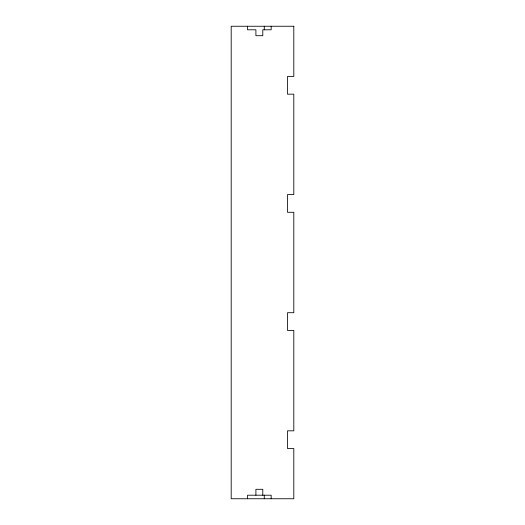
<?xml version="1.0" encoding="UTF-8"?>
<svg xmlns="http://www.w3.org/2000/svg" width="525" height="525" viewBox="0 0 525 525"><rect width="100%" height="100%" fill="white"/><g stroke="black" fill="none" stroke-linecap="round" stroke-linejoin="round"><path stroke-width="0.79" d="M271.162 26.25L271.162 29.794L262.795 29.794L262.795 35.7L255.905 35.7L255.905 29.794L247.537 29.794L247.537 26.25M271.162 498.75L271.162 495.206L247.537 495.206L247.537 498.75M264.272 26.25L264.272 29.794M264.272 495.206L264.272 498.75M262.795 495.206L262.795 489.3L255.905 489.3L255.905 495.206M293.803 26.25L231.197 26.25L231.197 498.75L293.803 498.75L293.803 448.547L287.503 448.547L287.503 430.828L293.803 430.828L293.803 330.422L287.503 330.422L287.503 312.703L293.803 312.703L293.803 212.297L287.503 212.297L287.503 194.578L293.803 194.578L293.803 94.172L287.503 94.172L287.503 76.453L293.803 76.453L293.803 26.25"/></g></svg>
